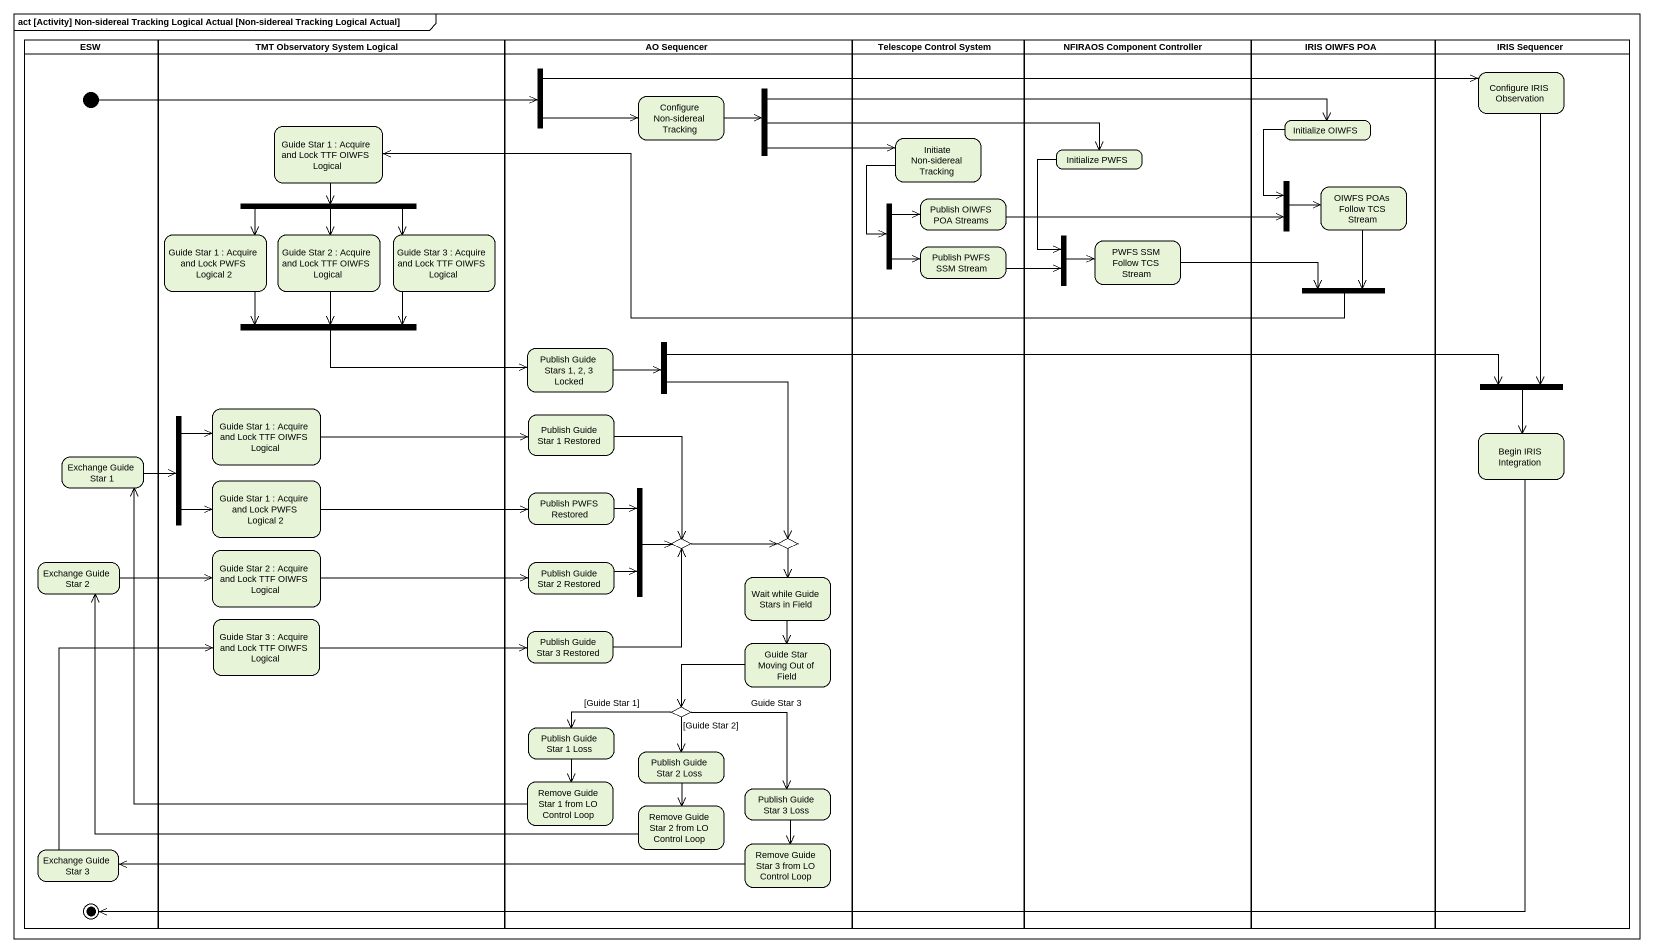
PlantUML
@startuml
mainframe act [Activity] Non-sidereal Tracking Logical Actual [Non-sidereal Tracking Logical Actual]
hide empty description
state ESW <<partition>> {
  state initial1 <<start>>
  state "Exchange Guide Star 1" as Exchange_Guide_Star_1
  state "Exchange Guide Star 2" as Exchange_Guide_Star_2
  state "Exchange Guide Star 3" as Exchange_Guide_Star_3
  state final1 <<end>>
}
state "TMT Observatory System Logical" as TMT_Observatory_System <<partition>> {
  state "Guide Star 1 : Acquire and Lock TTF OIWFS Logical" as Guide_Star_1
  state fork3 <<fork>>
  state "Guide Star 1 : Acquire and Lock PWFS Logical 2" as Guide_Star_1_2
  state "Guide Star 2 : Acquire and Lock TTF OIWFS Logical" as Guide_Star_2
  state "Guide Star 3 : Acquire and Lock TTF OIWFS Logical" as Guide_Star_3
  state fork8 <<join>>
  state "Guide Star 1 : Acquire and Lock TTF OIWFS Logical" as Guide_Star_1_3
  state fork11 <<fork>>
  state "Guide Star 1 : Acquire and Lock PWFS Logical 2" as Guide_Star_1_4
  state "Guide Star 2 : Acquire and Lock TTF OIWFS Logical" as Guide_Star_2_2
  state "Guide Star 3 : Acquire and Lock TTF OIWFS Logical" as Guide_Star_3_2
}
state "AO Sequencer" as AO_Sequencer <<partition>> {
  state fork1 <<fork>>
  state "Configure Non-sidereal Tracking" as Configure_Non_sidereal
  state fork2 <<fork>>
  state "Publish Guide Stars 1, 2, 3 Locked" as Publish_Guide_Stars_1_2_3
  state fork9 <<fork>>
  state "Publish Guide Star 1 Restored" as Publish_Guide_Star_1
  state fork12 <<join>>
  state "Publish PWFS Restored" as Publish_PWFS_Restored
  state "Publish Guide Star 2 Restored" as Publish_Guide_Star_2
  state choice1 <<choice>>
  state choice2 <<choice>>
  state "Wait while Guide Stars in Field" as Wait_while_Guide_Stars_in
  state "Publish Guide Star 3 Restored" as Publish_Guide_Star_3
  state "Guide Star Moving Out of Field" as Guide_Star_Moving_Out_of
  state choice3 <<choice>>
  state "Publish Guide Star 1 Loss" as Publish_Guide_Star_1_Loss
  state "Publish Guide Star 2 Loss" as Publish_Guide_Star_2_Loss
  state "Remove Guide Star 1 from LO Control Loop" as Remove_Guide_Star_1_from_LO
  state "Publish Guide Star 3 Loss" as Publish_Guide_Star_3_Loss
  state "Remove Guide Star 2 from LO Control Loop" as Remove_Guide_Star_2_from_LO
  state "Remove Guide Star 3 from LO Control Loop" as Remove_Guide_Star_3_from_LO
}
state "Telescope Control System" as Telescope_Control_System <<partition>> {
  state "Initiate Non-sidereal Tracking" as Initiate_Non_sidereal
  state fork4 <<fork>>
  state "Publish OIWFS POA Streams" as Publish_OIWFS_POA_Streams
  state "Publish PWFS SSM Stream" as Publish_PWFS_SSM_Stream
}
state "NFIRAOS Component Controller" as NFIRAOS_Component_Controller <<partition>> {
  state "Initialize PWFS" as Initialize_PWFS
  state fork6 <<join>>
  state "PWFS SSM Follow TCS Stream" as PWFS_SSM_Follow_TCS_Stream
}
state "IRIS OIWFS POA" as IRIS_OIWFS_POA <<partition>> {
  state "Initialize OIWFS" as Initialize_OIWFS
  state fork5 <<join>>
  state "OIWFS POAs Follow TCS Stream" as OIWFS_POAs_Follow_TCS_Stream
  state fork7 <<join>>
}
state "IRIS Sequencer" as IRIS_Sequencer <<partition>> {
  state "Configure IRIS Observation" as Configure_IRIS_Observation
  state fork10 <<join>>
  state "Begin IRIS Integration" as Begin_IRIS_Integration
}
initial1 -right-> fork1
fork1 -right-> Configure_Non_sidereal
fork1 -right-> Configure_IRIS_Observation
Configure_Non_sidereal -right-> fork2
fork2 -right-> Initiate_Non_sidereal
fork2 -right-> Initialize_OIWFS
fork2 -right-> Initialize_PWFS
Configure_IRIS_Observation --> fork10
Guide_Star_1 --> fork3
Initiate_Non_sidereal --> fork4
Initialize_OIWFS --> fork5
Initialize_PWFS --> fork6
fork3 -left-> Guide_Star_1_2
fork3 --> Guide_Star_2
fork3 -right-> Guide_Star_3
fork4 -right-> Publish_OIWFS_POA_Streams
fork4 -right-> Publish_PWFS_SSM_Stream
Publish_OIWFS_POA_Streams -right-> fork5
fork5 -right-> OIWFS_POAs_Follow_TCS_Stream
OIWFS_POAs_Follow_TCS_Stream --> fork7
Guide_Star_1_2 -right-> fork8
Guide_Star_2 --> fork8
Guide_Star_3 -left-> fork8
Publish_PWFS_SSM_Stream -right-> fork6
fork6 -right-> PWFS_SSM_Follow_TCS_Stream
PWFS_SSM_Follow_TCS_Stream -right-> fork7
fork7 -left-> Guide_Star_1
fork8 -right-> Publish_Guide_Stars_1_2_3
Publish_Guide_Stars_1_2_3 -right-> fork9
fork9 -right-> fork10
fork9 --> choice2
Guide_Star_1_3 -right-> Publish_Guide_Star_1
fork10 --> Begin_IRIS_Integration
fork11 -right-> Guide_Star_1_3
fork11 -right-> Guide_Star_1_4
Publish_Guide_Star_1 --> choice1
Begin_IRIS_Integration -left-> final1
Exchange_Guide_Star_1 -right-> fork11
Guide_Star_1_4 -right-> Publish_PWFS_Restored
fork12 -right-> choice1
Publish_PWFS_Restored -right-> fork12
Exchange_Guide_Star_2 -right-> Guide_Star_2_2
Guide_Star_2_2 -right-> Publish_Guide_Star_2
Publish_Guide_Star_2 -right-> fork12
choice1 -right-> choice2
choice2 --> Wait_while_Guide_Stars_in
Wait_while_Guide_Stars_in --> Guide_Star_Moving_Out_of
Guide_Star_3_2 -right-> Publish_Guide_Star_3
Publish_Guide_Star_3 -up-> choice1
Guide_Star_Moving_Out_of -left-> choice3
choice3 -left-> Publish_Guide_Star_1_Loss : [Guide Star 1]
choice3 --> Publish_Guide_Star_2_Loss : [Guide Star 2]
choice3 --> Publish_Guide_Star_3_Loss : Guide Star 3
Publish_Guide_Star_1_Loss --> Remove_Guide_Star_1_from_LO
Publish_Guide_Star_2_Loss --> Remove_Guide_Star_2_from_LO
Remove_Guide_Star_1_from_LO -up-> Exchange_Guide_Star_1
Publish_Guide_Star_3_Loss --> Remove_Guide_Star_3_from_LO
Remove_Guide_Star_2_from_LO -left-> Exchange_Guide_Star_2
Exchange_Guide_Star_3 -up-> Guide_Star_3_2
Remove_Guide_Star_3_from_LO -left-> Exchange_Guide_Star_3
@enduml
